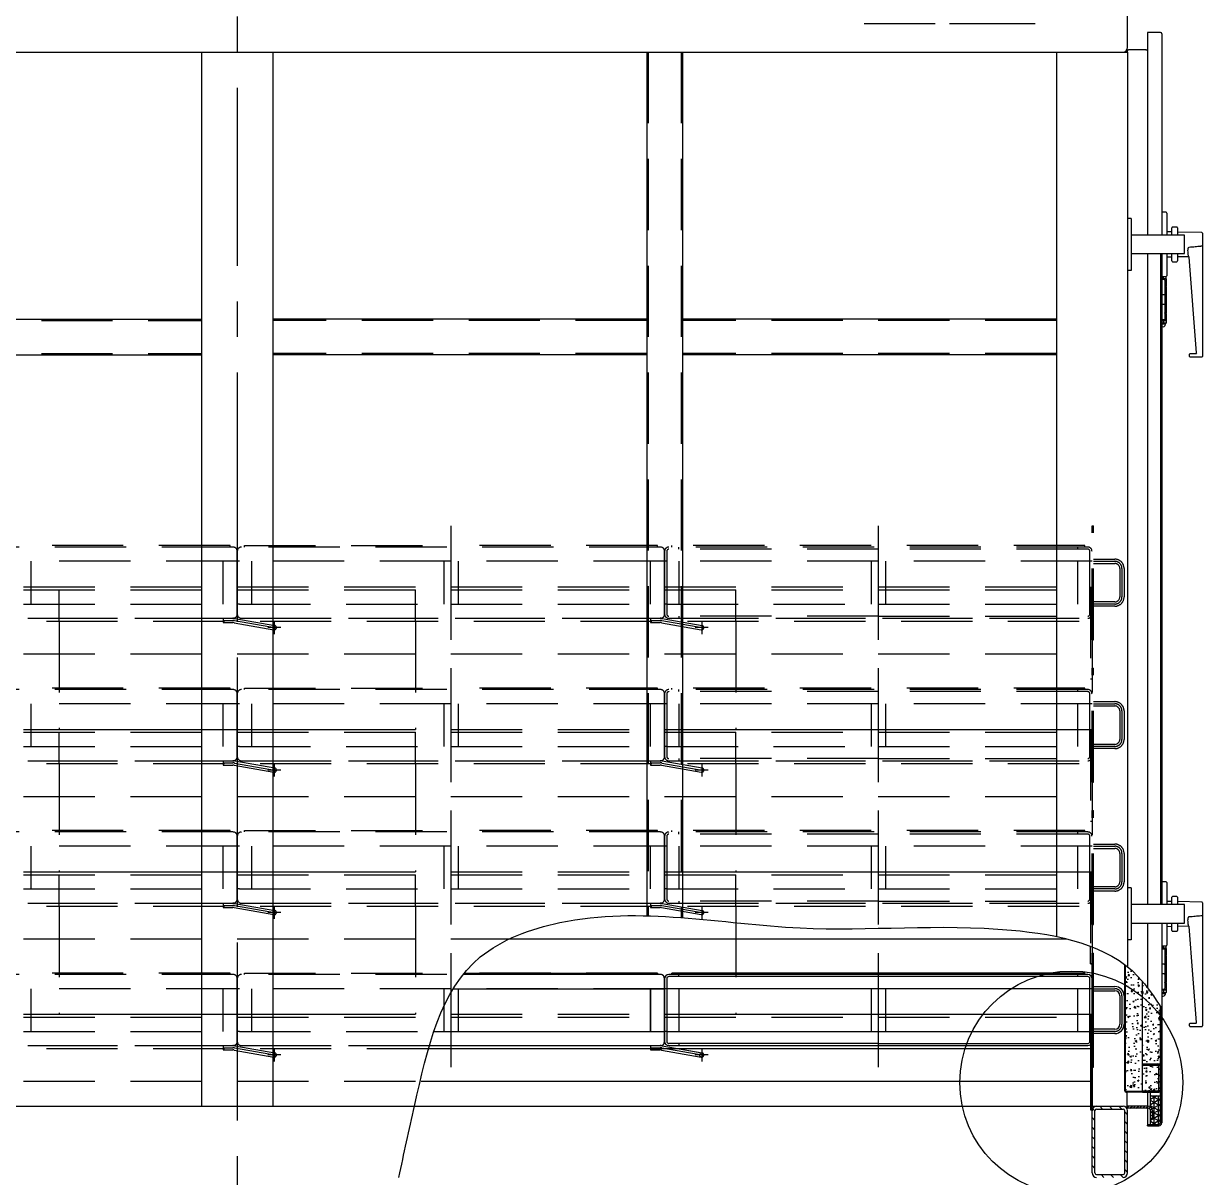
# Model space of a CAD drawing. Header units: inches. Extents: x -500 to 11380, y -200 to 8200.
# Drawn here: x 5527 to 7182, y 4958 to 6578 of the extents above; entities that cross this region are included whole.
import ezdxf

# ---------------------------------------------------------------- set-up
doc = ezdxf.new("R2010")
doc.units = ezdxf.units.IN
doc.header["$LTSCALE"] = 200
doc.linetypes.add('CENTER', pattern=[2, 1.25, -0.25, 0.25, -0.25])
doc.linetypes.add('DASHED', pattern=[0.75, 0.5, -0.25])
for name, color, linetype in [('1轮廓实线层', 7, 'Continuous'), ('2细线层', 4, 'Continuous'), ('3中心线层', 1, 'CENTER'), ('4虚线层', 6, 'DASHED'), ('5剖面线层', 2, 'Continuous'), ('8符号标注层', 31, 'Continuous')]:
    doc.layers.add(name, color=color, linetype=linetype)

msp = doc.modelspace()

# ---------------------------------------------------------------- hatches: boundary and pattern name
at = {"layer": '5剖面线层'}
h = msp.add_hatch(dxfattribs=at)
h.set_pattern_fill('混凝土', color=256, scale=3)
h.set_pattern_definition([(50, (0, 0), (21.517805, -1.882564), [2.25, -24.75]), (355, (0, 0), (-4.16254, 22.565764), [1.8, -19.8]), (100.4514, (1.793, -0.157), (17.35528, 20.683186), [1.912206, -21.034263]), (46.1842, (0, 6), (32.01723, -4.96557), [3.375, -37.125]), (96.6356, (2.668, 5.586), (28.03988, 29.22354), [2.86831, -31.55139]), (351.1842, (0, 6), (28.03986, 29.22356), [2.7, -29.7]), (21, (3, 4.5), (17.90721, -12.078567), [2.25, -24.75]), (326, (3, 4.5), (7.29946, 21.7545), [1.8, -19.8]), (71.4514, (4.492, 3.493), (25.20668, 9.675915), [1.912206, -21.034263]), (37.5, (0, 0), (0.3647957, 9.9868156), [0, -19.56, 0, -20.1, 0, -19.875]), (7.5, (0, 0), (7.892086, 11.832351), [0, -11.46, 0, -19.11, 0, -7.575]), (327.5, (-6.69, 0), (16.014673, -0.676646), [0, -7.5, 0, -23.4, 0, -31.05]), (317.5, (-9.69, 0), (17.495585, 3.00315), [0, -9.75, 0, -15.54, 0, -22.05])])
edge = h.paths.add_edge_path()
edge.add_spline(control_points=[(7098.18, 5233.35), (7096.08, 5235.84), (7089.52, 5243.18), (7082.29, 5249.77), (7077.18, 5253.87)], knot_values=[1153.6892352, 1153.6892352, 1153.6892352, 1153.6892352, 1163.5794567, 1183.7325079, 1183.7325079, 1183.7325079, 1183.7325079], degree=3, periodic=0)
edge.add_spline(control_points=[(7077.18, 5253.87), (7076.19, 5254.66), (7075.19, 5255.44), (7074.18, 5256.21)], knot_values=[1149.7847671, 1149.7847671, 1149.7847671, 1149.7847671, 1153.6892352, 1153.6892352, 1153.6892352, 1153.6892352], degree=3, periodic=0)
edge.add_line((7074.18, 5256.21), (7074.18, 5079.82))
edge.add_arc((7075.18, 5079.82), 1, 180, 270)
edge.add_line((7075.18, 5078.82), (7098.18, 5078.82))
edge.add_line((7098.18, 5078.82), (7098.18, 5233.35))
edge = h.paths.add_edge_path()
edge.add_spline(control_points=[(7123.18, 5198.32), (7117.36, 5207.28), (7111.5, 5216.18), (7105.18, 5224.56)], knot_values=[1195.0543703, 1195.0543703, 1195.0543703, 1195.0543703, 1226.6043254, 1226.6043254, 1226.6043254, 1226.6043254], degree=3, periodic=0)
edge.add_spline(control_points=[(7105.18, 5224.56), (7102.91, 5227.56), (7100.58, 5230.5), (7098.18, 5233.35)], knot_values=[1183.7325079, 1183.7325079, 1183.7325079, 1183.7325079, 1195.0543703, 1195.0543703, 1195.0543703, 1195.0543703], degree=3, periodic=0)
edge.add_line((7098.18, 5233.35), (7098.18, 5117.82))
edge.add_line((7098.18, 5117.82), (7123.18, 5117.82))
edge.add_line((7123.18, 5117.82), (7123.18, 5198.32))
h.paths.add_polyline_path([(7121.18, 5113.82, 0.4142136), (7119.18, 5115.82), (7098.18, 5115.82), (7098.18, 5079.82), (7119.18, 5079.82, 0.4142136), (7121.18, 5081.82)])
h = msp.add_hatch(dxfattribs=at)
h.set_pattern_fill('ANSI31', color=256, scale=1.5, angle=180)
h.set_pattern_definition([(225, (8133.7226, 4526.549), (3.367596, -3.367596), [])])
h.paths.add_polyline_path([(7074.18, 5200.42), (7073.18, 5200.42), (7073.18, 5079.82, 0.4142136), (7075.18, 5077.82), (7098.18, 5077.82), (7098.18, 5078.82), (7075.18, 5078.82, -0.4142136), (7074.18, 5079.82)])
h = msp.add_hatch(dxfattribs=at)
h.set_pattern_fill('ANSI31', color=256, scale=3)
h.paths.add_polyline_path([(7025.18, 5058.32), (7027.18, 5058.32), (7027.18, 5128.32), (7025.18, 5128.32)])
h = msp.add_hatch(dxfattribs=at)
h.set_pattern_fill('ANSI31', color=256, scale=2, angle=90)
h.set_pattern_definition([(135, (9171.779, 3904.8716), (-4.490128, -4.490128), [])])
h.paths.add_polyline_path([(7098.18, 5079.82), (7098.18, 5077.82), (7119.18, 5077.82, 0.4142136), (7123.18, 5081.82), (7123.18, 5113.82, 0.4142136), (7119.18, 5117.82), (7098.18, 5117.82), (7098.18, 5115.82), (7119.18, 5115.82, -0.4142136), (7121.18, 5113.82), (7121.18, 5081.82, -0.4142136), (7119.18, 5079.82)])
h = msp.add_hatch(dxfattribs=at)
h.set_pattern_fill('ANSI31', color=256, scale=3, angle=90)
h.paths.add_polyline_path([(7070.78, 5058.32), (7033.58, 5058.32, 0.4142136), (7027.18, 5051.92), (7027.18, 4964.72, 0.4142136), (7033.58, 4958.32), (7037.18, 4958.32), (7070.78, 4958.32, 0.4142136), (7077.18, 4964.72), (7077.18, 5051.92, 0.1409412), (7076.2, 5055.32), (7076.18, 5055.32), (7076.18, 5055.35, 0.2564701)])
h.paths.add_polyline_path([(7070.78, 5054.32, -0.4142136), (7073.18, 5051.92), (7073.18, 4964.72, -0.4142136), (7070.78, 4962.32), (7033.58, 4962.32, -0.4142136), (7031.18, 4964.72), (7031.18, 5051.92, -0.4142136), (7033.58, 5054.32)], flags=16)
h = msp.add_hatch(dxfattribs=at)
h.set_pattern_fill('ANSI31', color=256)
h.paths.add_polyline_path([(7106.18, 5058.32), (7076.18, 5058.32), (7076.18, 5055.32), (7106.18, 5055.32, -0.4132944), (7109.18, 5052.33), (7109.18, 5040.82), (7112.18, 5040.82), (7112.18, 5052.32, 0.4142136)])

# ---------------------------------------------------------------- linework, layer by layer
for p, q in [((7098.18, 5077.82), (7119.18, 5077.82)), ((7109.18, 5072.82), (7123.18, 5072.82))]:
    msp.add_line(p, q)
at = {"layer": '1轮廓实线层', "color": 0}
for p, q in [((7077.18, 6544.72), (7077.18, 6631.92)), ((6827.18, 6578.32), (6947.18, 6578.32)), ((7105.18, 6565.82), (7105.18, 6564.82)), ((7123.18, 6565.82), (7105.18, 6565.82)), ((7105.18, 6564.64), (7105.18, 6281.32)), ((7125.18, 6563.82), (7125.18, 6281.32)), ((4677.18, 6538.32), (5777.18, 6538.32)), ((5777.18, 6538.32), (5777.18, 5058.32)), ((5777.18, 6538.32), (5783.58, 6538.32)), ((5783.58, 6538.32), (5870.78, 6538.32)), ((5870.78, 6538.32), (5877.18, 6538.32)), ((5877.18, 6538.32), (5877.18, 5058.32)), ((5877.18, 6538.32), (6977.18, 6538.32)), ((6977.18, 6538.32), (6977.18, 5296.57)), ((6977.18, 6538.32), (6983.58, 6538.32)), ((6983.58, 6538.32), (7070.78, 6538.32)), ((7070.78, 6538.32), (7077.18, 6538.32)), ((7077.18, 6538.32), (7077.18, 6539.98)), ((7077.18, 6538.32), (7077.18, 6304.82)), ((7078.51, 6541.32), (7078.18, 6541.32)), ((7078.18, 6541.32), (7078.18, 6541.27)), ((7102.68, 6541.32), (7078.51, 6541.32)), ((7105.18, 6255.32), (7105.18, 5341.32)), ((7123.18, 6255.32), (7123.18, 5341.32)), ((7125.18, 6255.32), (7125.18, 5341.32)), ((7077.18, 6231.82), (7077.18, 5364.82)), ((5252.18, 6163.32), (5777.18, 6163.32)), ((6402.18, 6163.32), (5877.18, 6163.32)), ((6977.18, 6163.32), (6452.18, 6163.32)), ((5252.18, 6113.32), (5777.18, 6113.32)), ((6402.18, 6113.32), (5877.18, 6113.32)), ((6977.18, 6113.32), (6452.18, 6113.32)), ((7105.18, 5315.32), (7105.18, 5224.56)), ((7125.18, 5315.32), (7125.18, 5034.8)), ((7077.18, 5291.82), (7077.18, 5253.87)), ((4677.18, 5058.32), (5777.18, 5058.32)), ((5777.18, 5058.32), (5783.58, 5058.32)), ((5783.58, 5058.32), (5870.78, 5058.32)), ((5870.78, 5058.32), (5877.18, 5058.32)), ((5877.18, 5058.32), (7025.18, 5058.32)), ((7027.18, 5058.32), (7033.58, 5058.32)), ((7027.18, 4964.72), (7027.18, 5051.92)), ((7031.18, 4964.72), (7031.18, 5051.92)), ((7033.58, 5058.32), (7070.78, 5058.32)), ((7033.58, 5054.32), (7070.78, 5054.32)), ((7073.18, 4964.72), (7073.18, 5051.92)), ((7077.18, 4964.72), (7077.18, 5051.92)), ((7105.18, 5030.82), (7105.18, 5031.82)), ((7105.18, 5030.82), (7121.18, 5030.82)), ((7033.58, 4962.32), (7070.78, 4962.32))]:
    msp.add_line(p, q, dxfattribs=at)
at = {"layer": '1轮廓实线层'}
for p, q in [((6402.18, 6538.32), (6402.18, 5325.67)), ((6452.18, 6538.32), (6452.18, 5323.03)), ((7027.18, 5113.32), (7027.18, 5273.32)), ((7027.18, 5273.32), (7029.18, 5273.32)), ((7029.18, 5113.32), (7029.18, 5273.32)), ((6427.18, 5237.32), (6427.18, 5149.32)), ((6430.18, 5237.32), (6430.18, 5149.32)), ((7021.18, 5243.32), (6433.18, 5243.32)), ((6727.18, 5240.32), (6433.18, 5240.32)), ((7017.18, 5245.32), (6437.18, 5245.32)), ((6437.18, 5243.32), (6437.18, 5245.32)), ((6447.18, 5240.32), (6447.18, 5243.32)), ((7021.18, 5240.32), (6727.18, 5240.32)), ((7007.18, 5240.32), (7007.18, 5243.32)), ((7017.18, 5243.32), (7017.18, 5245.32)), ((7024.18, 5149.32), (7024.18, 5237.32)), ((6430.18, 5223.32), (6427.18, 5223.32)), ((6727.18, 5223.32), (6430.18, 5223.32)), ((6447.18, 5223.32), (6447.18, 5163.32)), ((6717.18, 5223.32), (6717.18, 5163.32)), ((7027.18, 5223.32), (6727.18, 5223.32)), ((6737.18, 5223.32), (6737.18, 5163.32)), ((7007.18, 5163.32), (7007.18, 5223.32)), ((7029.18, 5226.32), (7059.18, 5226.32)), ((7029.18, 5220.32), (7059.18, 5220.32)), ((7066.18, 5213.32), (7066.18, 5173.32)), ((7072.18, 5213.32), (7072.18, 5173.32)), ((7059.18, 5166.32), (7029.18, 5166.32)), ((6430.18, 5163.32), (6427.18, 5163.32)), ((6430.18, 5163.32), (6727.18, 5163.32)), ((6727.18, 5163.32), (7027.18, 5163.32)), ((7059.18, 5160.32), (7029.18, 5160.32)), ((6727.18, 5146.32), (6433.18, 5146.32)), ((6433.18, 5143.32), (7021.18, 5143.32)), ((6447.18, 5146.32), (6447.18, 5143.32)), ((6727.18, 5146.32), (7021.18, 5146.32)), ((7027.18, 5113.32), (7029.18, 5113.32))]:
    msp.add_line(p, q, dxfattribs=at)
at = {"layer": '1轮廓实线层', "color": 0}
for centre, radius, start, end in [((7123.18, 6563.82), 2, 0, 90), ((7070.78, 6544.72), 6.4, 270, 0), ((7078.51, 6539.98), 1.33, 90, 180), ((7102.68, 6544.82), 3.5, 270, 315.58469), ((7033.58, 5051.92), 6.4, 90, 180), ((7033.58, 5051.92), 2.4, 90, 180), ((7070.78, 5051.92), 6.4, 0, 90), ((7070.78, 5051.92), 2.4, 0, 90), ((7033.58, 4964.72), 6.4, 180, 270), ((7033.58, 4964.72), 2.4, 180, 270), ((7070.78, 4964.72), 6.4, 270, 0), ((7070.78, 4964.72), 2.4, 270, 0)]:
    msp.add_arc(centre, radius, start, end, dxfattribs=at)
at = {"layer": '1轮廓实线层'}
for centre, radius, start, end in [((6433.18, 5237.32), 6, 90, 180), ((6433.18, 5237.32), 3, 90, 180), ((7021.18, 5237.32), 6, 0, 90), ((7021.18, 5237.32), 3, 0, 90), ((7059.18, 5213.32), 13, 0, 90), ((7059.18, 5213.32), 7, 0, 90), ((7059.18, 5173.32), 7, 270, 0), ((7059.18, 5173.32), 13, 270, 0), ((6433.18, 5149.32), 6, 180, 270), ((6433.18, 5149.32), 3, 180, 270), ((7021.18, 5149.32), 6, 270, 0), ((7021.18, 5149.32), 3, 270, 0)]:
    msp.add_arc(centre, radius, start, end, dxfattribs=at)
at = {"layer": '2细线层'}
for p, q in [((7131.18, 6313.33), (7126.18, 6313.33)), ((7132.18, 6312.33), (7132.18, 6305.33)), ((7082.18, 6304.82), (7077.18, 6304.82)), ((7077.18, 6304.82), (7077.18, 6231.82)), ((7082.18, 6304.82), (7082.18, 6231.82)), ((7132.18, 6305.33), (7132.18, 6281.32)), ((7139.18, 6281.32), (7139.18, 6291.64)), ((7146.18, 6292.64), (7140.18, 6292.64)), ((7147.18, 6291.64), (7147.18, 6281.32)), ((7157.18, 6281.32), (7082.18, 6281.32)), ((7139.18, 6285.69), (7133.16, 6285.8)), ((7181.2, 6284.96), (7147.18, 6285.55)), ((7157.18, 6255.32), (7157.18, 6281.32)), ((7182.18, 6283.96), (7182.18, 6266.32)), ((7182.18, 6266.06), (7182.18, 6110.94)), ((7082.18, 6255.32), (7157.18, 6255.32)), ((7132.18, 6255.32), (7132.18, 6231.3)), ((7133.16, 6250.83), (7139.18, 6250.94)), ((7139.18, 6244.99), (7139.18, 6255.32)), ((7140.18, 6243.99), (7146.18, 6243.99)), ((7147.18, 6255.32), (7147.18, 6244.99)), ((7147.18, 6251.08), (7162.56, 6251.35)), ((7174.09, 6116.02), (7163.58, 6250.43)), ((7082.18, 6231.82), (7077.18, 6231.82)), ((7126.18, 6223.3), (7131.18, 6223.3)), ((7127.72, 6220.29), (7127.72, 6223.3)), ((7131.1, 6220.29), (7131.1, 6223.3)), ((7132.18, 6231.3), (7132.18, 6224.3)), ((7125.51, 6220.07), (7125.18, 6220.1)), ((7125.18, 6220.07), (7126.96, 6220.07)), ((7127, 6219.37), (7125.18, 6219.37)), ((7127.72, 6220.29), (7125.51, 6220.07)), ((7128.48, 6218.82), (7125.88, 6218.82)), ((7126.96, 6220.07), (7130.98, 6220.07)), ((7131.68, 6219.37), (7127, 6219.37)), ((7129.18, 6218.12), (7129.18, 6217.88)), ((7129.18, 6217.88), (7129.18, 6196.91)), ((7129.18, 6210.77), (7131.68, 6210.77)), ((7130.98, 6210.07), (7129.18, 6210.07)), ((7129.88, 6210.01), (7130.48, 6210.01)), ((7130.57, 6220.07), (7131.1, 6220.29)), ((7131.18, 6209.38), (7131.18, 6190.82)), ((7131.68, 6210.77), (7131.68, 6219.37)), ((7128.48, 6197.59), (7125.88, 6197.59)), ((7129.18, 6196.91), (7129.18, 6184.72)), ((7131.18, 6190.82), (7131.18, 6172.25)), ((7128.48, 6184.04), (7125.88, 6184.04)), ((7129.18, 6184.72), (7129.18, 6163.75)), ((7125.18, 6162.27), (7127, 6162.27)), ((7125.18, 6161.53), (7125.51, 6161.57)), ((7126.96, 6161.57), (7125.18, 6161.57)), ((7125.51, 6157.57), (7125.18, 6157.6)), ((7125.51, 6157.57), (7125.18, 6157.57)), ((7125.51, 6161.57), (7127.72, 6161.34)), ((7127.72, 6157.79), (7125.51, 6157.57)), ((7125.51, 6157.57), (7129.41, 6157.57)), ((7125.88, 6162.82), (7128.48, 6162.82)), ((7130.98, 6161.57), (7126.96, 6161.57)), ((7127, 6162.27), (7131.68, 6162.27)), ((7127.72, 6161.34), (7127.72, 6157.79)), ((7129.18, 6171.57), (7130.98, 6171.57)), ((7131.68, 6170.87), (7129.18, 6170.87)), ((7129.18, 6163.75), (7129.18, 6163.52)), ((7129.41, 6157.57), (7130.68, 6157.57)), ((7129.88, 6171.62), (7130.48, 6171.62)), ((7130.28, 6156.17), (7130.28, 6157.57)), ((7131.1, 6161.34), (7130.57, 6161.57)), ((7130.57, 6157.57), (7131.1, 6157.79)), ((7131.1, 6161.34), (7131.1, 6157.79)), ((7131.68, 6162.27), (7131.68, 6170.87)), ((7130.28, 6156.17), (7125.18, 6156.17)), ((7164.18, 6110.94), (7164.18, 6113.94)), ((7165.18, 6114.94), (7173.1, 6114.94)), ((7181.18, 6109.94), (7165.18, 6109.94)), ((7082.18, 5364.82), (7077.18, 5364.82)), ((7077.18, 5364.82), (7077.18, 5291.82)), ((7082.18, 5364.82), (7082.18, 5291.82)), ((7131.18, 5373.33), (7126.18, 5373.33)), ((7132.18, 5372.33), (7132.18, 5365.33)), ((7132.18, 5365.33), (7132.18, 5341.32)), ((7139.18, 5345.69), (7133.16, 5345.8)), ((7139.18, 5341.32), (7139.18, 5351.64)), ((7146.18, 5352.64), (7140.18, 5352.64)), ((7147.18, 5351.64), (7147.18, 5341.32)), ((7157.18, 5341.32), (7082.18, 5341.32)), ((7181.2, 5344.96), (7147.18, 5345.55)), ((7157.18, 5315.32), (7157.18, 5341.32)), ((7182.18, 5343.96), (7182.18, 5326.32)), ((7082.18, 5315.32), (7157.18, 5315.32)), ((7132.18, 5315.32), (7132.18, 5291.3)), ((7139.18, 5304.99), (7139.18, 5315.32)), ((7147.18, 5315.32), (7147.18, 5304.99)), ((7182.18, 5326.06), (7182.18, 5170.94)), ((7133.16, 5310.83), (7139.18, 5310.94)), ((7140.18, 5303.99), (7146.18, 5303.99)), ((7147.18, 5311.08), (7162.56, 5311.35)), ((7174.09, 5176.02), (7163.58, 5310.43)), ((6209.5, 5293.32), (6991.4, 5293.32)), ((7025.18, 5258.32), (7025.18, 5282.82)), ((7027.18, 5282.04), (7027.18, 5258.32)), ((7082.18, 5291.82), (7077.18, 5291.82)), ((7125.51, 5280.07), (7125.18, 5280.1)), ((7125.18, 5280.07), (7126.96, 5280.07)), ((7127.72, 5280.29), (7125.51, 5280.07)), ((7126.18, 5283.3), (7131.18, 5283.3)), ((7126.96, 5280.07), (7130.98, 5280.07)), ((7127.72, 5280.29), (7127.72, 5283.3)), ((7130.57, 5280.07), (7131.1, 5280.29)), ((7131.1, 5280.29), (7131.1, 5283.3)), ((7132.18, 5291.3), (7132.18, 5284.3)), ((7127, 5279.37), (7125.18, 5279.37)), ((7128.48, 5278.82), (7125.88, 5278.82)), ((7131.68, 5279.37), (7127, 5279.37)), ((7129.18, 5278.12), (7129.18, 5277.88)), ((7129.18, 5277.88), (7129.18, 5256.91)), ((7129.18, 5270.77), (7131.68, 5270.77)), ((7130.98, 5270.07), (7129.18, 5270.07)), ((7129.88, 5270.01), (7130.48, 5270.01)), ((7131.18, 5269.38), (7131.18, 5250.82)), ((7131.68, 5270.77), (7131.68, 5279.37)), ((7027.18, 5258.32), (7025.18, 5258.32)), ((7073.18, 5079.82), (7073.18, 5256.97)), ((7074.18, 5079.82), (7074.18, 5256.21)), ((7128.48, 5257.59), (7125.88, 5257.59)), ((7129.18, 5256.91), (7129.18, 5244.72)), ((7131.18, 5250.82), (7131.18, 5232.25)), ((6421.18, 5243.32), (6144.44, 5243.32)), ((6146.07, 5245.32), (6417.18, 5245.32)), ((6417.18, 5245.32), (6417.18, 5243.32)), ((7098.18, 5077.82), (7098.18, 5233.35)), ((7128.48, 5244.04), (7125.88, 5244.04)), ((7129.18, 5244.72), (7129.18, 5223.75)), ((7129.18, 5231.57), (7130.98, 5231.57)), ((7131.68, 5230.87), (7129.18, 5230.87)), ((7129.88, 5231.62), (7130.48, 5231.62)), ((7131.68, 5222.27), (7131.68, 5230.87)), ((6130.46, 5223.32), (6427.18, 5223.32)), ((6137.18, 5223.32), (6137.18, 5163.32)), ((6407.18, 5223.32), (6407.18, 5163.32)), ((7125.18, 5222.27), (7127, 5222.27)), ((7125.18, 5221.53), (7125.51, 5221.57)), ((7126.96, 5221.57), (7125.18, 5221.57)), ((7125.51, 5217.57), (7125.18, 5217.6)), ((7125.51, 5217.57), (7125.18, 5217.57)), ((7130.28, 5216.17), (7125.18, 5216.17)), ((7125.51, 5221.57), (7127.72, 5221.34)), ((7127.72, 5217.79), (7125.51, 5217.57)), ((7125.51, 5217.57), (7129.41, 5217.57)), ((7125.88, 5222.82), (7128.48, 5222.82)), ((7130.98, 5221.57), (7126.96, 5221.57)), ((7127, 5222.27), (7131.68, 5222.27)), ((7127.72, 5221.34), (7127.72, 5217.79)), ((7129.18, 5223.75), (7129.18, 5223.52)), ((7129.41, 5217.57), (7130.68, 5217.57)), ((7130.28, 5216.17), (7130.28, 5217.57)), ((7131.1, 5221.34), (7130.57, 5221.57)), ((7130.57, 5217.57), (7131.1, 5217.79)), ((7131.1, 5221.34), (7131.1, 5217.79)), ((6117.18, 5198.47), (6117.18, 5163.32)), ((7123.18, 5034.82), (7123.18, 5198.32)), ((7125.18, 5034.82), (7125.18, 5195.24)), ((7164.18, 5170.94), (7164.18, 5173.94)), ((7165.18, 5174.94), (7173.1, 5174.94)), ((7181.18, 5169.94), (7165.18, 5169.94)), ((6103.16, 5163.32), (6427.18, 5163.32)), ((6095.64, 5139.32), (7025.18, 5139.32)), ((6096.81, 5143.32), (6421.04, 5143.32)), ((6407.18, 5143.32), (6407.18, 5137.32)), ((6407.18, 5137.32), (6421.04, 5137.32)), ((6422.78, 5137.16), (6478.66, 5127.31)), ((6423.82, 5143.07), (6479.18, 5133.31)), ((7027.18, 5128.32), (7025.18, 5128.32)), ((7025.18, 5128.32), (7025.18, 5053.32)), ((7027.18, 5053.32), (7027.18, 5128.32)), ((7098.18, 5117.82), (7123.18, 5117.82)), ((7098.18, 5115.82), (7119.18, 5115.82)), ((7121.18, 5081.82), (7121.18, 5113.82)), ((6085.58, 5093.32), (7025.18, 5093.32)), ((7098.18, 5078.82), (7075.18, 5078.82)), ((7123.18, 5077.82), (7075.18, 5077.82)), ((7076.18, 5077.82), (7076.18, 5055.32)), ((7098.18, 5079.82), (7119.18, 5079.82)), ((7105.18, 5077.82), (7105.18, 5058.32)), ((7109.18, 5057.51), (7109.18, 5077.82)), ((7025.18, 5053.32), (7027.18, 5053.32)), ((7106.18, 5058.32), (7076.18, 5058.32)), ((7106.18, 5055.32), (7076.18, 5055.32)), ((7105.18, 5055.32), (7105.18, 5030.82)), ((7109.18, 5032.82), (7109.18, 5052.33)), ((7109.18, 5040.82), (7109.18, 5052.32)), ((7112.18, 5052.32), (7112.18, 5040.82)), ((7105.18, 5032.82), (7121.18, 5032.82)), ((7112.18, 5040.82), (7109.18, 5040.82)), ((7105.18, 5030.82), (7121.18, 5030.82))]:
    msp.add_line(p, q, dxfattribs=at)
msp.add_circle((6479.18, 5130.27), 3, dxfattribs=at)
for centre, radius, start, end in [((7126.18, 6312.33), 1, 90, 180), ((7131.18, 6312.33), 1, 0, 90), ((7140.18, 6291.64), 1, 90, 180), ((7146.18, 6291.64), 1, 0, 90), ((7133.18, 6286.8), 1, 180, 269), ((7181.18, 6283.96), 1, 0, 89), ((7181.43, 6268.2), 2.02, 263.22746, 291.58008), ((7133.18, 6249.83), 1, 91, 180), ((7140.18, 6244.99), 1, 180, 270), ((7146.18, 6244.99), 1, 270, 0), ((7162.58, 6250.35), 1, 4.47375, 91.64353), ((7126.18, 6224.3), 1, 180, 270), ((7131.18, 6224.3), 1, 270, 0), ((7125.88, 6218.12), 0.7, 90, 180), ((7128.48, 6218.12), 0.7, 0, 90), ((7130.51, 6209.34), 0.668, 3.13952, 92.81924), ((7130.98, 6219.37), 0.7, 0, 90), ((7130.98, 6210.77), 0.7, 270, 0), ((7125.87, 6196.9), 0.689, 89.06601, 179.03968), ((7128.49, 6196.9), 0.689, 0.96032, 90.93399), ((7125.87, 6184.73), 0.689, 180.9602, 270.92403), ((7128.49, 6184.73), 0.689, 269.07597, 359.0398), ((7125.88, 6163.52), 0.7, 180, 270), ((7128.48, 6163.52), 0.7, 270, 0), ((7130.51, 6172.29), 0.668, 267.1645, 356.86597), ((7130.98, 6170.87), 0.7, 0, 90), ((7130.98, 6162.27), 0.7, 270, 0), ((7126.68, 6156.17), 3.6, 245.37568, 0), ((7165.18, 6113.94), 1, 90, 180), ((7165.18, 6110.94), 1, 180, 270), ((7173.1, 6115.94), 1, 270, 4.47375), ((7181.18, 6110.94), 1, 270, 0), ((7126.18, 5372.33), 1, 90, 180), ((7131.18, 5372.33), 1, 0, 90), ((7133.18, 5346.8), 1, 180, 269), ((7140.18, 5351.64), 1, 90, 180), ((7146.18, 5351.64), 1, 0, 90), ((7181.18, 5343.96), 1, 0, 89), ((7181.43, 5328.2), 2.02, 263.22746, 291.58008), ((7133.18, 5309.83), 1, 91, 180), ((7140.18, 5304.99), 1, 180, 270), ((7146.18, 5304.99), 1, 270, 0), ((7162.58, 5310.35), 1, 4.47375, 91.64353), ((7126.18, 5284.3), 1, 180, 270), ((7130.98, 5279.37), 0.7, 0, 90), ((7131.18, 5284.3), 1, 270, 0), ((7125.88, 5278.12), 0.7, 90, 180), ((7128.48, 5278.12), 0.7, 0, 90), ((7130.51, 5269.34), 0.668, 3.13952, 92.81924), ((7130.98, 5270.77), 0.7, 270, 0), ((7125.87, 5256.9), 0.689, 89.06601, 179.03968), ((7128.49, 5256.9), 0.689, 0.96032, 90.93399), ((6421.18, 5237.32), 6, 0, 90), ((7125.87, 5244.73), 0.689, 180.9602, 270.92403), ((7128.49, 5244.73), 0.689, 269.07597, 359.0398), ((7130.51, 5232.29), 0.668, 267.1645, 356.86597), ((7130.98, 5230.87), 0.7, 0, 90), ((7125.88, 5223.52), 0.7, 180, 270), ((7126.68, 5216.17), 3.6, 245.37568, 0), ((7128.48, 5223.52), 0.7, 270, 0), ((7130.98, 5222.27), 0.7, 270, 0), ((7165.18, 5173.94), 1, 90, 180), ((7165.18, 5170.94), 1, 180, 270), ((7173.1, 5175.94), 1, 270, 4.47375), ((7181.18, 5170.94), 1, 270, 0), ((6421.18, 5149.32), 6, 270, 0), ((7119.18, 5113.82), 4, 0, 90), ((7119.18, 5113.82), 2, 0, 90), ((7119.18, 5081.82), 2, 270, 0), ((7119.18, 5081.82), 4, 270, 0), ((7075.18, 5079.82), 2, 180, 270), ((7075.18, 5079.82), 1, 180, 270), ((7106.18, 5052.32), 6, 0, 90), ((7106.18, 5052.32), 3, 0, 90), ((7121.18, 5034.82), 4, 270, 0), ((7121.18, 5034.82), 2, 270, 0)]:
    msp.add_arc(centre, radius, start, end, dxfattribs=at)
for points, knots in [([(7161.87, 6259.71), (7161.9, 6260.51), (7161.93, 6261.74), (7162.39, 6263.16), (7162.74, 6263.89), (7162.98, 6264.25), (7163.23, 6264.46), (7163.37, 6264.52), (7163.46, 6264.53), (7163.48, 6264.53)], [0, 0, 0, 0, 0.4784143, 0.7256202, 0.8206835, 0.9196572, 0.954456, 0.9901501, 1, 1, 1, 1]), ([(7162.56, 6251.41), (7162.56, 6251.4), (7162.56, 6251.37), (7162.52, 6251.85), (7162.44, 6252.79), (7162.33, 6254.21), (7162.15, 6256.36), (7161.98, 6258.43), (7161.87, 6259.71)], [0, 0, 0, 0, 0.08830647, 0.24789913, 0.41212102, 0.57181143, 0.73610455, 1, 1, 1, 1]), ([(7163.48, 6264.53), (7166.35, 6264.75), (7171.78, 6265.17), (7177.69, 6265.75), (7180.72, 6266.13), (7181.2, 6266.19)], [0, 0, 0, 0, 0.4856511, 0.9187039, 1, 1, 1, 1]), ([(7182.18, 6266.06), (7182.18, 6266.09), (7182.18, 6266.18), (7182.18, 6266.26), (7182.18, 6266.32)], [0, 0, 0, 0, 0.35362459, 1, 1, 1, 1]), ([(7129.41, 6220.07), (7128.86, 6220.11), (7128.3, 6220.15), (7127.74, 6220.29), (7127.72, 6220.29)], [0, 0, 0, 0, 0.9729878, 1, 1, 1, 1]), ([(7129.88, 6210.01), (7129.87, 6210.01), (7129.84, 6210.01), (7129.78, 6210), (7129.71, 6209.99), (7129.63, 6209.97), (7129.46, 6209.91), (7129.24, 6209.74), (7129.2, 6209.59), (7129.18, 6209.49)], [0, 0, 0, 0, 0.0107134, 0.0329815, 0.0590328, 0.094282, 0.1663052, 0.4171056, 1, 1, 1, 1]), ([(7131.1, 6220.29), (7130.96, 6220.26), (7130.4, 6220.12), (7129.83, 6220.09), (7129.41, 6220.07)], [0, 0, 0, 0, 0.2530705, 1, 1, 1, 1]), ([(7127.72, 6161.34), (7127.87, 6161.37), (7128.42, 6161.51), (7128.99, 6161.54), (7129.41, 6161.57)], [0, 0, 0, 0, 0.2530603, 1, 1, 1, 1]), ([(7129.41, 6157.57), (7128.99, 6157.59), (7128.42, 6157.62), (7127.87, 6157.76), (7127.72, 6157.79)], [0, 0, 0, 0, 0.7469469, 1, 1, 1, 1]), ([(7129.88, 6171.62), (7129.85, 6171.62), (7129.81, 6171.63), (7129.73, 6171.64), (7129.6, 6171.67), (7129.42, 6171.75), (7129.27, 6171.88), (7129.19, 6172.02), (7129.18, 6172.11), (7129.18, 6172.14)], [0, 0, 0, 0, 0.0242627, 0.0411337, 0.1028002, 0.222934, 0.4887932, 0.8339287, 1, 1, 1, 1]), ([(7129.41, 6161.57), (7129.96, 6161.52), (7130.53, 6161.48), (7131.08, 6161.34), (7131.1, 6161.34)], [0, 0, 0, 0, 0.9730247, 1, 1, 1, 1]), ([(7131.1, 6157.79), (7131.08, 6157.79), (7130.53, 6157.65), (7129.96, 6157.61), (7129.41, 6157.57)], [0, 0, 0, 0, 0.0269753, 1, 1, 1, 1]), ([(6053.88, 4958.32), (6061.25, 4991.65), (6068.61, 5024.98), (6075.98, 5058.32), (6093.97, 5139.75), (6121.52, 5264.43), (6352.61, 5349.04), (6606.11, 5291.29), (6871.83, 5322), (7069.59, 5280.99), (7114.79, 5211.25), (7125.18, 5195.24)], [-93.7314274, -93.7314274, -93.7314274, -93.7314274, 0, 0, 0, 228.9788635, 350.5948049, 688.2966393, 984.7764368, 1173.8422864, 1230.2228363, 1230.2228363, 1230.2228363, 1230.2228363]), ([(7161.87, 5319.71), (7161.9, 5320.51), (7161.93, 5321.74), (7162.39, 5323.16), (7162.74, 5323.89), (7162.98, 5324.25), (7163.23, 5324.46), (7163.37, 5324.52), (7163.46, 5324.53), (7163.48, 5324.53)], [0, 0, 0, 0, 0.4784143, 0.7256202, 0.8206835, 0.9196572, 0.954456, 0.9901501, 1, 1, 1, 1]), ([(7162.56, 5311.41), (7162.56, 5311.4), (7162.56, 5311.37), (7162.52, 5311.85), (7162.44, 5312.79), (7162.33, 5314.21), (7162.15, 5316.36), (7161.98, 5318.43), (7161.87, 5319.71)], [0, 0, 0, 0, 0.08830647, 0.24789913, 0.41212102, 0.57181143, 0.73610455, 1, 1, 1, 1]), ([(7163.48, 5324.53), (7166.35, 5324.75), (7171.78, 5325.17), (7177.69, 5325.75), (7180.72, 5326.13), (7181.2, 5326.19)], [0, 0, 0, 0, 0.4856511, 0.9187039, 1, 1, 1, 1]), ([(7182.18, 5326.06), (7182.18, 5326.09), (7182.18, 5326.18), (7182.18, 5326.26), (7182.18, 5326.32)], [0, 0, 0, 0, 0.35362459, 1, 1, 1, 1]), ([(7129.41, 5280.07), (7128.86, 5280.11), (7128.3, 5280.15), (7127.74, 5280.29), (7127.72, 5280.29)], [0, 0, 0, 0, 0.9729878, 1, 1, 1, 1]), ([(7131.1, 5280.29), (7130.96, 5280.26), (7130.4, 5280.12), (7129.83, 5280.09), (7129.41, 5280.07)], [0, 0, 0, 0, 0.2530705, 1, 1, 1, 1]), ([(7129.88, 5270.01), (7129.87, 5270.01), (7129.84, 5270.01), (7129.78, 5270), (7129.71, 5269.99), (7129.63, 5269.97), (7129.46, 5269.91), (7129.24, 5269.74), (7129.2, 5269.59), (7129.18, 5269.49)], [0, 0, 0, 0, 0.0107134, 0.0329815, 0.0590328, 0.094282, 0.1663052, 0.4171056, 1, 1, 1, 1]), ([(7129.88, 5231.62), (7129.85, 5231.62), (7129.81, 5231.63), (7129.73, 5231.64), (7129.6, 5231.67), (7129.42, 5231.75), (7129.27, 5231.88), (7129.19, 5232.02), (7129.18, 5232.11), (7129.18, 5232.14)], [0, 0, 0, 0, 0.0242627, 0.0411337, 0.1028002, 0.222934, 0.4887932, 0.8339287, 1, 1, 1, 1]), ([(7127.72, 5221.34), (7127.87, 5221.37), (7128.42, 5221.51), (7128.99, 5221.54), (7129.41, 5221.57)], [0, 0, 0, 0, 0.2530603, 1, 1, 1, 1]), ([(7129.41, 5217.57), (7128.99, 5217.59), (7128.42, 5217.62), (7127.87, 5217.76), (7127.72, 5217.79)], [0, 0, 0, 0, 0.7469469, 1, 1, 1, 1]), ([(7129.41, 5221.57), (7129.96, 5221.52), (7130.53, 5221.48), (7131.08, 5221.34), (7131.1, 5221.34)], [0, 0, 0, 0, 0.9730247, 1, 1, 1, 1]), ([(7131.1, 5217.79), (7131.08, 5217.79), (7130.53, 5217.65), (7129.96, 5217.61), (7129.41, 5217.57)], [0, 0, 0, 0, 0.0269753, 1, 1, 1, 1])]:
    msp.add_open_spline(points, degree=3, knots=knots, dxfattribs=at)
at = {"layer": '3中心线层'}
for p, q in [((5827.18, 7288.32), (5827.18, 4108.32)), ((6127.18, 5873.32), (6127.18, 5713.32)), ((6727.18, 5873.32), (6727.18, 5713.32)), ((7029.18, 5823.32), (7059.18, 5823.32)), ((7069.18, 5813.32), (7069.18, 5773.32)), ((7059.18, 5763.32), (7029.18, 5763.32)), ((5807.18, 5740.32), (5821.04, 5740.32)), ((5823.3, 5740.12), (5882.13, 5729.74)), ((5888.13, 5730.27), (5870.13, 5730.27)), ((5879.18, 5739.22), (5879.18, 5721.22)), ((6407.18, 5740.32), (6421.04, 5740.32)), ((6423.3, 5740.12), (6482.13, 5729.74)), ((6488.13, 5730.27), (6470.13, 5730.27)), ((6479.18, 5739.22), (6479.18, 5721.22)), ((6127.18, 5673.32), (6127.18, 5513.32)), ((6727.18, 5673.32), (6727.18, 5513.32)), ((7029.18, 5623.32), (7059.18, 5623.32)), ((7069.18, 5613.32), (7069.18, 5573.32)), ((7059.18, 5563.32), (7029.18, 5563.32)), ((5807.18, 5540.32), (5821.04, 5540.32)), ((5823.3, 5540.12), (5882.13, 5529.74)), ((5888.13, 5530.27), (5870.13, 5530.27)), ((5879.18, 5539.22), (5879.18, 5521.22)), ((6407.18, 5540.32), (6421.04, 5540.32)), ((6423.3, 5540.12), (6482.13, 5529.74)), ((6488.13, 5530.27), (6470.13, 5530.27)), ((6479.18, 5539.22), (6479.18, 5521.22)), ((6127.18, 5473.32), (6127.18, 5313.32)), ((6727.18, 5473.32), (6727.18, 5313.32)), ((7029.18, 5423.32), (7059.18, 5423.32)), ((7069.18, 5413.32), (7069.18, 5373.32)), ((7059.18, 5363.32), (7029.18, 5363.32)), ((5807.18, 5340.32), (5821.04, 5340.32)), ((5823.3, 5340.12), (5882.13, 5329.74)), ((5888.13, 5330.27), (5870.13, 5330.27)), ((5879.18, 5339.22), (5879.18, 5321.22)), ((6407.18, 5340.32), (6421.04, 5340.32)), ((6423.3, 5340.12), (6482.13, 5329.74)), ((6488.13, 5330.27), (6470.13, 5330.27)), ((6479.18, 5339.22), (6479.18, 5321.22)), ((6127.18, 5273.32), (6127.18, 5113.32)), ((6727.18, 5273.32), (6727.18, 5113.32)), ((7029.18, 5223.32), (7059.18, 5223.32)), ((7069.18, 5213.32), (7069.18, 5173.32)), ((7059.18, 5163.32), (7029.18, 5163.32)), ((5807.18, 5140.32), (5821.04, 5140.32)), ((5823.3, 5140.12), (5882.13, 5129.74)), ((5879.18, 5139.22), (5879.18, 5121.22)), ((6407.18, 5140.32), (6421.04, 5140.32)), ((6423.3, 5140.12), (6482.13, 5129.74)), ((6479.18, 5139.22), (6479.18, 5121.22)), ((5888.13, 5130.27), (5870.13, 5130.27)), ((6488.13, 5130.27), (6470.13, 5130.27))]:
    msp.add_line(p, q, dxfattribs=at)
for centre, radius, start, end in [((7059.18, 5813.32), 10, 0, 90), ((7059.18, 5773.32), 10, 270, 0), ((5821.04, 5727.32), 13, 80, 90), ((6421.04, 5727.32), 13, 80, 90), ((7059.18, 5613.32), 10, 0, 90), ((7059.18, 5573.32), 10, 270, 0), ((5821.04, 5527.32), 13, 80, 90), ((6421.04, 5527.32), 13, 80, 90), ((7059.18, 5413.32), 10, 0, 90), ((7059.18, 5373.32), 10, 270, 0), ((5821.04, 5327.32), 13, 80, 90), ((6421.04, 5327.32), 13, 80, 90), ((7059.18, 5213.32), 10, 0, 90), ((7059.18, 5173.32), 10, 270, 0), ((5821.04, 5127.32), 13, 80, 90), ((6421.04, 5127.32), 13, 80, 90)]:
    msp.add_arc(centre, radius, start, end, dxfattribs=at)
at = {"layer": '4虚线层', "color": 6}
for p, q in [((6707.18, 6578.32), (6827.18, 6578.32)), ((6404.18, 6538.32), (6404.18, 5325.61)), ((6450.18, 6538.32), (6450.18, 5323.18)), ((5252.18, 6161.32), (5777.18, 6161.32)), ((6402.18, 6161.32), (5877.18, 6161.32)), ((6977.18, 6161.32), (6452.18, 6161.32)), ((5252.18, 6115.32), (5777.18, 6115.32)), ((6402.18, 6115.32), (5877.18, 6115.32)), ((6977.18, 6115.32), (6452.18, 6115.32))]:
    msp.add_line(p, q, dxfattribs=at)
at = {"layer": '4虚线层'}
for p, q in [((7027.18, 5713.32), (7027.18, 5873.32)), ((7027.18, 5873.32), (7029.18, 5873.32)), ((7029.18, 5713.32), (7029.18, 5873.32)), ((5821.18, 5843.32), (5233.18, 5843.32)), ((5817.18, 5845.32), (5527.18, 5845.32)), ((5817.18, 5843.32), (5817.18, 5845.32)), ((6421.18, 5843.32), (5833.18, 5843.32)), ((5837.18, 5843.32), (5837.18, 5845.32)), ((5837.18, 5845.32), (6127.18, 5845.32)), ((6417.18, 5845.32), (6127.18, 5845.32)), ((6417.18, 5843.32), (6417.18, 5845.32)), ((7021.18, 5843.32), (6433.18, 5843.32)), ((7017.18, 5845.32), (6437.18, 5845.32)), ((6437.18, 5843.32), (6437.18, 5845.32)), ((6447.18, 5840.32), (6447.18, 5843.32)), ((7007.18, 5840.32), (7007.18, 5843.32)), ((7017.18, 5843.32), (7017.18, 5845.32)), ((5827.18, 5749.32), (5827.18, 5837.32)), ((5827.18, 5837.32), (5827.18, 5749.32)), ((6427.18, 5749.32), (6427.18, 5837.32)), ((6427.18, 5837.32), (6427.18, 5749.32)), ((6430.18, 5837.32), (6430.18, 5749.32)), ((6727.18, 5840.32), (6433.18, 5840.32)), ((7021.18, 5840.32), (6727.18, 5840.32)), ((7024.18, 5749.32), (7024.18, 5837.32)), ((7029.18, 5826.32), (7059.18, 5826.32)), ((5827.18, 5823.32), (5527.18, 5823.32)), ((5537.18, 5823.32), (5537.18, 5763.32)), ((5807.18, 5763.32), (5807.18, 5823.32)), ((5830.18, 5823.32), (5827.18, 5823.32)), ((6127.18, 5823.32), (5830.18, 5823.32)), ((5847.18, 5823.32), (5847.18, 5763.32)), ((6117.18, 5823.32), (6117.18, 5763.32)), ((6427.18, 5823.32), (6127.18, 5823.32)), ((6137.18, 5823.32), (6137.18, 5763.32)), ((6407.18, 5763.32), (6407.18, 5823.32)), ((6430.18, 5823.32), (6427.18, 5823.32)), ((6727.18, 5823.32), (6430.18, 5823.32)), ((6447.18, 5823.32), (6447.18, 5763.32)), ((6717.18, 5823.32), (6717.18, 5763.32)), ((7027.18, 5823.32), (6727.18, 5823.32)), ((6737.18, 5823.32), (6737.18, 5763.32)), ((7007.18, 5763.32), (7007.18, 5823.32)), ((7029.18, 5820.32), (7059.18, 5820.32)), ((7066.18, 5813.32), (7066.18, 5773.32)), ((7072.18, 5813.32), (7072.18, 5773.32)), ((4627.18, 5787.32), (7025.18, 5787.32)), ((4627.18, 5783.32), (7025.18, 5783.32)), ((5577.18, 5739.32), (5577.18, 5783.32)), ((6077.18, 5739.32), (6077.18, 5783.32)), ((6527.18, 5739.32), (6527.18, 5783.32)), ((7025.18, 5787.32), (7025.18, 5658.32)), ((5527.18, 5763.32), (5827.18, 5763.32)), ((5830.18, 5763.32), (5827.18, 5763.32)), ((5830.18, 5763.32), (6127.18, 5763.32)), ((6127.18, 5763.32), (6427.18, 5763.32)), ((6430.18, 5763.32), (6427.18, 5763.32)), ((6430.18, 5763.32), (6727.18, 5763.32)), ((6727.18, 5763.32), (7027.18, 5763.32)), ((7059.18, 5766.32), (7029.18, 5766.32)), ((7059.18, 5760.32), (7029.18, 5760.32)), ((4659.18, 5743.32), (7025.18, 5743.32)), ((5233.18, 5743.32), (5821.18, 5743.32)), ((5807.18, 5743.32), (5807.18, 5737.32)), ((5807.18, 5743.32), (5821.04, 5743.32)), ((5823.82, 5743.07), (5879.7, 5733.22)), ((5833.18, 5743.32), (6421.18, 5743.32)), ((6407.18, 5743.32), (6407.18, 5737.32)), ((6407.18, 5743.32), (6421.04, 5743.32)), ((6423.82, 5743.07), (6479.7, 5733.22)), ((6727.18, 5746.32), (6433.18, 5746.32)), ((6433.18, 5743.32), (7021.18, 5743.32)), ((6447.18, 5746.32), (6447.18, 5743.32)), ((6727.18, 5746.32), (7021.18, 5746.32)), ((4659.18, 5739.32), (7025.18, 5739.32)), ((5577.18, 5739.32), (5577.18, 5587.32)), ((5807.18, 5737.32), (5821.04, 5737.32)), ((5822.78, 5737.16), (5878.66, 5727.31)), ((6077.18, 5739.32), (6077.18, 5587.32)), ((6407.18, 5737.32), (6421.04, 5737.32)), ((6422.78, 5737.16), (6478.66, 5727.31)), ((6527.18, 5739.32), (6527.18, 5587.32)), ((7027.18, 5728.32), (7025.18, 5728.32)), ((7027.18, 5739.32), (7027.18, 5587.32)), ((7027.18, 5728.32), (7027.18, 5658.32)), ((7027.18, 5713.32), (7029.18, 5713.32)), ((4627.18, 5693.32), (7025.18, 5693.32)), ((7027.18, 5513.32), (7027.18, 5673.32)), ((7027.18, 5673.32), (7029.18, 5673.32)), ((7029.18, 5513.32), (7029.18, 5673.32)), ((5817.18, 5645.32), (5527.18, 5645.32)), ((5817.18, 5643.32), (5817.18, 5645.32)), ((5837.18, 5643.32), (5837.18, 5645.32)), ((5837.18, 5645.32), (6127.18, 5645.32)), ((6417.18, 5645.32), (6127.18, 5645.32)), ((6417.18, 5643.32), (6417.18, 5645.32)), ((7017.18, 5645.32), (6437.18, 5645.32)), ((6437.18, 5643.32), (6437.18, 5645.32)), ((7017.18, 5643.32), (7017.18, 5645.32)), ((7025.18, 5658.32), (7027.18, 5658.32)), ((5821.18, 5643.32), (5233.18, 5643.32)), ((5827.18, 5549.32), (5827.18, 5637.32)), ((5827.18, 5637.32), (5827.18, 5549.32)), ((6421.18, 5643.32), (5833.18, 5643.32)), ((6427.18, 5549.32), (6427.18, 5637.32)), ((6427.18, 5637.32), (6427.18, 5549.32)), ((6430.18, 5637.32), (6430.18, 5549.32)), ((7021.18, 5643.32), (6433.18, 5643.32)), ((6727.18, 5640.32), (6433.18, 5640.32)), ((6447.18, 5640.32), (6447.18, 5643.32)), ((7021.18, 5640.32), (6727.18, 5640.32)), ((7007.18, 5640.32), (7007.18, 5643.32)), ((7024.18, 5549.32), (7024.18, 5637.32)), ((5827.18, 5623.32), (5527.18, 5623.32)), ((5537.18, 5623.32), (5537.18, 5563.32)), ((5807.18, 5563.32), (5807.18, 5623.32)), ((5830.18, 5623.32), (5827.18, 5623.32)), ((6127.18, 5623.32), (5830.18, 5623.32)), ((5847.18, 5623.32), (5847.18, 5563.32)), ((6117.18, 5623.32), (6117.18, 5563.32)), ((6427.18, 5623.32), (6127.18, 5623.32)), ((6137.18, 5623.32), (6137.18, 5563.32)), ((6407.18, 5563.32), (6407.18, 5623.32)), ((6430.18, 5623.32), (6427.18, 5623.32)), ((6727.18, 5623.32), (6430.18, 5623.32)), ((6447.18, 5623.32), (6447.18, 5563.32)), ((6717.18, 5623.32), (6717.18, 5563.32)), ((7027.18, 5623.32), (6727.18, 5623.32)), ((6737.18, 5623.32), (6737.18, 5563.32)), ((7007.18, 5563.32), (7007.18, 5623.32)), ((7029.18, 5626.32), (7059.18, 5626.32)), ((7029.18, 5620.32), (7059.18, 5620.32)), ((7066.18, 5613.32), (7066.18, 5573.32)), ((7072.18, 5613.32), (7072.18, 5573.32)), ((4627.18, 5587.32), (7025.18, 5587.32)), ((4627.18, 5583.32), (7025.18, 5583.32)), ((5577.18, 5587.32), (6077.18, 5587.32)), ((5577.18, 5539.32), (5577.18, 5583.32)), ((6077.18, 5539.32), (6077.18, 5583.32)), ((6527.18, 5587.32), (7027.18, 5587.32)), ((6527.18, 5539.32), (6527.18, 5583.32)), ((7025.18, 5587.32), (7025.18, 5458.32)), ((5527.18, 5563.32), (5827.18, 5563.32)), ((5830.18, 5563.32), (5827.18, 5563.32)), ((5830.18, 5563.32), (6127.18, 5563.32)), ((6127.18, 5563.32), (6427.18, 5563.32)), ((6430.18, 5563.32), (6427.18, 5563.32)), ((6430.18, 5563.32), (6727.18, 5563.32)), ((6727.18, 5563.32), (7027.18, 5563.32)), ((7059.18, 5566.32), (7029.18, 5566.32)), ((6727.18, 5546.32), (6433.18, 5546.32)), ((6447.18, 5546.32), (6447.18, 5543.32)), ((6727.18, 5546.32), (7021.18, 5546.32)), ((7059.18, 5560.32), (7029.18, 5560.32)), ((4659.18, 5543.32), (7025.18, 5543.32)), ((4659.18, 5539.32), (7025.18, 5539.32)), ((5233.18, 5543.32), (5821.18, 5543.32)), ((5577.18, 5539.32), (5577.18, 5387.32)), ((5807.18, 5543.32), (5807.18, 5537.32)), ((5807.18, 5543.32), (5821.04, 5543.32)), ((5807.18, 5537.32), (5821.04, 5537.32)), ((5822.78, 5537.16), (5878.66, 5527.31)), ((5823.82, 5543.07), (5879.7, 5533.22)), ((5833.18, 5543.32), (6421.18, 5543.32)), ((6077.18, 5539.32), (6077.18, 5387.32)), ((6407.18, 5543.32), (6407.18, 5537.32)), ((6407.18, 5543.32), (6421.04, 5543.32)), ((6407.18, 5537.32), (6421.04, 5537.32)), ((6422.78, 5537.16), (6478.66, 5527.31)), ((6423.82, 5543.07), (6479.7, 5533.22)), ((6433.18, 5543.32), (7021.18, 5543.32)), ((6527.18, 5539.32), (6527.18, 5387.32)), ((7027.18, 5528.32), (7025.18, 5528.32)), ((7027.18, 5539.32), (7027.18, 5387.32)), ((7027.18, 5528.32), (7027.18, 5458.32)), ((7027.18, 5513.32), (7029.18, 5513.32)), ((4627.18, 5493.32), (7025.18, 5493.32)), ((7027.18, 5313.32), (7027.18, 5473.32)), ((7027.18, 5473.32), (7029.18, 5473.32)), ((7029.18, 5313.32), (7029.18, 5473.32)), ((5817.18, 5445.32), (5527.18, 5445.32)), ((5817.18, 5443.32), (5817.18, 5445.32)), ((5837.18, 5443.32), (5837.18, 5445.32)), ((5837.18, 5445.32), (6127.18, 5445.32)), ((6417.18, 5445.32), (6127.18, 5445.32)), ((6417.18, 5443.32), (6417.18, 5445.32)), ((7017.18, 5445.32), (6437.18, 5445.32)), ((6437.18, 5443.32), (6437.18, 5445.32)), ((7017.18, 5443.32), (7017.18, 5445.32)), ((7025.18, 5458.32), (7027.18, 5458.32)), ((5821.18, 5443.32), (5233.18, 5443.32)), ((5827.18, 5349.32), (5827.18, 5437.32)), ((5827.18, 5437.32), (5827.18, 5349.32)), ((6421.18, 5443.32), (5833.18, 5443.32)), ((6427.18, 5349.32), (6427.18, 5437.32)), ((6427.18, 5437.32), (6427.18, 5349.32)), ((6430.18, 5437.32), (6430.18, 5349.32)), ((7021.18, 5443.32), (6433.18, 5443.32)), ((6727.18, 5440.32), (6433.18, 5440.32)), ((6447.18, 5440.32), (6447.18, 5443.32)), ((7021.18, 5440.32), (6727.18, 5440.32)), ((7007.18, 5440.32), (7007.18, 5443.32)), ((7024.18, 5349.32), (7024.18, 5437.32)), ((5827.18, 5423.32), (5527.18, 5423.32)), ((5537.18, 5423.32), (5537.18, 5363.32)), ((5807.18, 5363.32), (5807.18, 5423.32)), ((5830.18, 5423.32), (5827.18, 5423.32)), ((6127.18, 5423.32), (5830.18, 5423.32)), ((5847.18, 5423.32), (5847.18, 5363.32)), ((6117.18, 5423.32), (6117.18, 5363.32)), ((6427.18, 5423.32), (6127.18, 5423.32)), ((6137.18, 5423.32), (6137.18, 5363.32)), ((6407.18, 5363.32), (6407.18, 5423.32)), ((6430.18, 5423.32), (6427.18, 5423.32)), ((6727.18, 5423.32), (6430.18, 5423.32)), ((6447.18, 5423.32), (6447.18, 5363.32)), ((6717.18, 5423.32), (6717.18, 5363.32)), ((7027.18, 5423.32), (6727.18, 5423.32)), ((6737.18, 5423.32), (6737.18, 5363.32)), ((7007.18, 5363.32), (7007.18, 5423.32)), ((7029.18, 5426.32), (7059.18, 5426.32)), ((7029.18, 5420.32), (7059.18, 5420.32)), ((7066.18, 5413.32), (7066.18, 5373.32)), ((7072.18, 5413.32), (7072.18, 5373.32)), ((4627.18, 5387.32), (7025.18, 5387.32)), ((4627.18, 5383.32), (7025.18, 5383.32)), ((5577.18, 5387.32), (6077.18, 5387.32)), ((5577.18, 5339.32), (5577.18, 5383.32)), ((6077.18, 5339.32), (6077.18, 5383.32)), ((6527.18, 5387.32), (7027.18, 5387.32)), ((6527.18, 5339.32), (6527.18, 5383.32)), ((7025.18, 5387.32), (7025.18, 5258.32)), ((5527.18, 5363.32), (5827.18, 5363.32)), ((5830.18, 5363.32), (5827.18, 5363.32)), ((5830.18, 5363.32), (6127.18, 5363.32)), ((6127.18, 5363.32), (6427.18, 5363.32)), ((6430.18, 5363.32), (6427.18, 5363.32)), ((6430.18, 5363.32), (6727.18, 5363.32)), ((6727.18, 5363.32), (7027.18, 5363.32)), ((7059.18, 5366.32), (7029.18, 5366.32)), ((6727.18, 5346.32), (6433.18, 5346.32)), ((6447.18, 5346.32), (6447.18, 5343.32)), ((6727.18, 5346.32), (7021.18, 5346.32)), ((7059.18, 5360.32), (7029.18, 5360.32)), ((4659.18, 5343.32), (7025.18, 5343.32)), ((4659.18, 5339.32), (7025.18, 5339.32)), ((5233.18, 5343.32), (5821.18, 5343.32)), ((5577.18, 5339.32), (5577.18, 5187.32)), ((5807.18, 5343.32), (5807.18, 5337.32)), ((5807.18, 5343.32), (5821.04, 5343.32)), ((5807.18, 5337.32), (5821.04, 5337.32)), ((5822.78, 5337.16), (5878.66, 5327.31)), ((5823.82, 5343.07), (5879.7, 5333.22)), ((5833.18, 5343.32), (6421.18, 5343.32)), ((6077.18, 5339.32), (6077.18, 5187.32)), ((6407.18, 5343.32), (6407.18, 5337.32)), ((6407.18, 5343.32), (6421.04, 5343.32)), ((6407.18, 5337.32), (6421.04, 5337.32)), ((6422.78, 5337.16), (6478.66, 5327.31)), ((6423.82, 5343.07), (6479.7, 5333.22)), ((6433.18, 5343.32), (7021.18, 5343.32)), ((6527.18, 5339.32), (6527.18, 5187.32)), ((7027.18, 5339.32), (7027.18, 5187.32)), ((7027.18, 5328.32), (7025.18, 5328.32)), ((7027.18, 5328.32), (7027.18, 5258.32)), ((7027.18, 5313.32), (7029.18, 5313.32)), ((4627.18, 5293.32), (7025.18, 5293.32)), ((7025.18, 5258.32), (7027.18, 5258.32)), ((5821.18, 5243.32), (5233.18, 5243.32)), ((5817.18, 5245.32), (5527.18, 5245.32)), ((5817.18, 5243.32), (5817.18, 5245.32)), ((5827.18, 5149.32), (5827.18, 5237.32)), ((5827.18, 5237.32), (5827.18, 5149.32)), ((6421.18, 5243.32), (5833.18, 5243.32)), ((5837.18, 5243.32), (5837.18, 5245.32)), ((5837.18, 5245.32), (6127.18, 5245.32)), ((6417.18, 5245.32), (6127.18, 5245.32)), ((6417.18, 5243.32), (6417.18, 5245.32)), ((6427.18, 5149.32), (6427.18, 5237.32)), ((5827.18, 5223.32), (5527.18, 5223.32)), ((5537.18, 5223.32), (5537.18, 5163.32)), ((5807.18, 5163.32), (5807.18, 5223.32)), ((5830.18, 5223.32), (5827.18, 5223.32)), ((6127.18, 5223.32), (5830.18, 5223.32)), ((5847.18, 5223.32), (5847.18, 5163.32)), ((6117.18, 5223.32), (6117.18, 5163.32)), ((6427.18, 5223.32), (6127.18, 5223.32)), ((6137.18, 5223.32), (6137.18, 5163.32)), ((6407.18, 5163.32), (6407.18, 5223.32)), ((4627.18, 5187.32), (7025.18, 5187.32)), ((4627.18, 5183.32), (7025.18, 5183.32)), ((5577.18, 5187.32), (6077.18, 5187.32)), ((6527.18, 5187.32), (7027.18, 5187.32)), ((7025.18, 5187.32), (7025.18, 5128.32)), ((5527.18, 5163.32), (5827.18, 5163.32)), ((5830.18, 5163.32), (5827.18, 5163.32)), ((5830.18, 5163.32), (6127.18, 5163.32)), ((6127.18, 5163.32), (6427.18, 5163.32)), ((4659.18, 5143.32), (7025.18, 5143.32)), ((4659.18, 5139.32), (7025.18, 5139.32)), ((5233.18, 5143.32), (5821.18, 5143.32)), ((5807.18, 5143.32), (5807.18, 5137.32)), ((5807.18, 5143.32), (5821.04, 5143.32)), ((5807.18, 5137.32), (5821.04, 5137.32)), ((5822.78, 5137.16), (5878.66, 5127.31)), ((5823.82, 5143.07), (5879.7, 5133.22)), ((5833.18, 5143.32), (6421.18, 5143.32)), ((6407.18, 5143.32), (6407.18, 5137.32)), ((6407.18, 5143.32), (6421.04, 5143.32)), ((6407.18, 5137.32), (6421.04, 5137.32)), ((6422.78, 5137.16), (6478.66, 5127.31)), ((6423.82, 5143.07), (6479.7, 5133.22)), ((7027.18, 5128.32), (7025.18, 5128.32)), ((7025.18, 5128.32), (7025.18, 5058.32)), ((7027.18, 5128.32), (7027.18, 5058.32)), ((4627.18, 5093.32), (7025.18, 5093.32))]:
    msp.add_line(p, q, dxfattribs=at)
for centre, radius, start, end in [((5821.18, 5837.32), 6, 0, 90), ((5833.18, 5837.32), 6, 90, 180), ((6421.18, 5837.32), 6, 0, 90), ((6433.18, 5837.32), 6, 90, 180), ((7021.18, 5837.32), 6, 0, 90), ((6433.18, 5837.32), 3, 90, 180), ((7021.18, 5837.32), 3, 0, 90), ((7059.18, 5813.32), 13, 0, 90), ((7059.18, 5813.32), 7, 0, 90), ((7059.18, 5773.32), 7, 270, 0), ((7059.18, 5773.32), 13, 270, 0), ((5821.04, 5727.32), 16, 80, 90), ((5821.18, 5749.32), 6, 270, 0), ((5833.18, 5749.32), 6, 180, 270), ((6421.04, 5727.32), 16, 80, 90), ((6421.18, 5749.32), 6, 270, 0), ((6433.18, 5749.32), 6, 180, 270), ((6433.18, 5749.32), 3, 180, 270), ((7021.18, 5749.32), 6, 270, 0), ((7021.18, 5749.32), 3, 270, 0), ((5821.04, 5727.32), 10, 80, 90), ((5879.18, 5730.27), 3, 260, 80), ((6421.04, 5727.32), 10, 80, 90), ((6479.18, 5730.27), 3, 260, 80), ((5821.18, 5637.32), 6, 0, 90), ((5833.18, 5637.32), 6, 90, 180), ((6421.18, 5637.32), 6, 0, 90), ((6433.18, 5637.32), 6, 90, 180), ((6433.18, 5637.32), 3, 90, 180), ((7021.18, 5637.32), 6, 0, 90), ((7021.18, 5637.32), 3, 0, 90), ((7059.18, 5613.32), 13, 0, 90), ((7059.18, 5613.32), 7, 0, 90), ((7059.18, 5573.32), 7, 270, 0), ((7059.18, 5573.32), 13, 270, 0), ((5821.18, 5549.32), 6, 270, 0), ((5833.18, 5549.32), 6, 180, 270), ((6421.18, 5549.32), 6, 270, 0), ((6433.18, 5549.32), 6, 180, 270), ((6433.18, 5549.32), 3, 180, 270), ((7021.18, 5549.32), 6, 270, 0), ((7021.18, 5549.32), 3, 270, 0), ((5821.04, 5527.32), 16, 80, 90), ((5821.04, 5527.32), 10, 80, 90), ((5879.18, 5530.27), 3, 260, 80), ((6421.04, 5527.32), 16, 80, 90), ((6421.04, 5527.32), 10, 80, 90), ((6479.18, 5530.27), 3, 260, 80), ((5821.18, 5437.32), 6, 0, 90), ((5833.18, 5437.32), 6, 90, 180), ((6421.18, 5437.32), 6, 0, 90), ((6433.18, 5437.32), 6, 90, 180), ((6433.18, 5437.32), 3, 90, 180), ((7021.18, 5437.32), 6, 0, 90), ((7021.18, 5437.32), 3, 0, 90), ((7059.18, 5413.32), 13, 0, 90), ((7059.18, 5413.32), 7, 0, 90), ((7059.18, 5373.32), 7, 270, 0), ((7059.18, 5373.32), 13, 270, 0), ((5821.18, 5349.32), 6, 270, 0), ((5833.18, 5349.32), 6, 180, 270), ((6421.18, 5349.32), 6, 270, 0), ((6433.18, 5349.32), 6, 180, 270), ((6433.18, 5349.32), 3, 180, 270), ((7021.18, 5349.32), 6, 270, 0), ((7021.18, 5349.32), 3, 270, 0), ((5821.04, 5327.32), 16, 80, 90), ((5821.04, 5327.32), 10, 80, 90), ((5879.18, 5330.27), 3, 260, 80), ((6421.04, 5327.32), 16, 80, 90), ((6421.04, 5327.32), 10, 80, 90), ((6479.18, 5330.27), 3, 260, 80), ((5821.18, 5237.32), 6, 0, 90), ((5833.18, 5237.32), 6, 90, 180), ((6421.18, 5237.32), 6, 0, 90), ((5821.18, 5149.32), 6, 270, 0), ((5833.18, 5149.32), 6, 180, 270), ((6421.18, 5149.32), 6, 270, 0), ((5821.04, 5127.32), 16, 80, 90), ((5821.04, 5127.32), 10, 80, 90), ((5879.18, 5130.27), 3, 260, 80), ((6421.04, 5127.32), 16, 80, 90), ((6421.04, 5127.32), 10, 80, 90), ((6479.18, 5130.27), 3, 260, 80)]:
    msp.add_arc(centre, radius, start, end, dxfattribs=at)
at = {"layer": '5剖面线层'}
for p, q in [((7118.02, 5072.82), (7109.18, 5067.71)), ((7123.18, 5068.46), (7109.18, 5060.38)), ((7123.18, 5058.3), (7109.18, 5066.39)), ((7123.18, 5065.64), (7110.74, 5072.82)), ((7114.38, 5032.82), (7114.38, 5072.82)), ((7120.73, 5032.82), (7120.73, 5072.82)), ((7123.18, 5050.97), (7109.18, 5059.05)), ((7123.18, 5061.13), (7111.75, 5054.53)), ((7123.18, 5053.8), (7112.18, 5047.45)), ((7123.18, 5043.64), (7112.18, 5049.99)), ((7123.18, 5046.47), (7109.18, 5038.38)), ((7116.52, 5032.82), (7109.18, 5037.06)), ((7123.18, 5036.31), (7112.18, 5042.66)), ((7123.18, 5039.13), (7112.24, 5032.82))]:
    msp.add_line(p, q, dxfattribs=at)
at = {"layer": '8符号标注层'}
msp.add_circle((6998.08, 5091.53), 156.52, dxfattribs=at)

doc.saveas('drawing.dxf')
